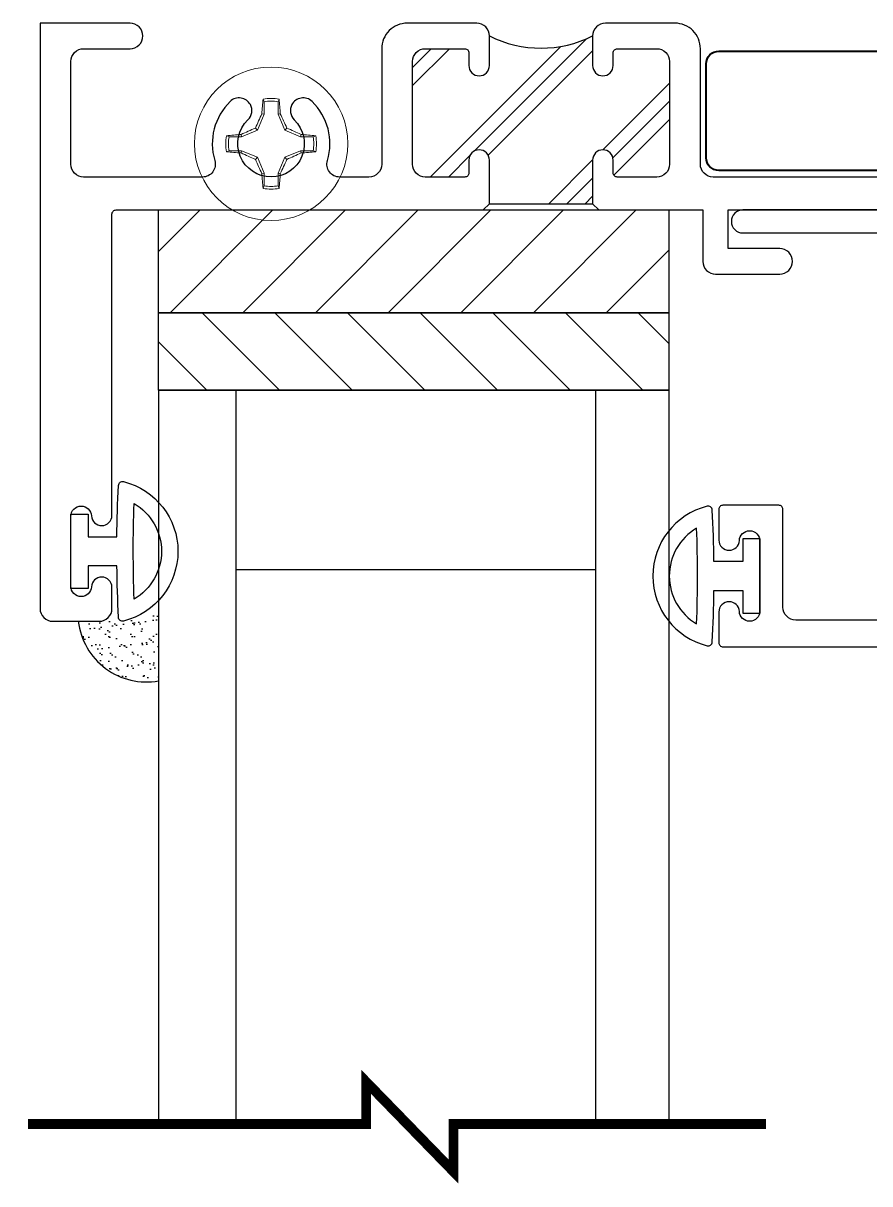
# Model space of a CAD drawing. Extents: x -26 to 91, y -47 to 75.
# Drawn here: x 3.775 to 5.834, y 64.46 to 67.281 of the extents above; entities that cross this region are included whole.
import ezdxf

# ---------------------------------------------------------------- set-up
doc = ezdxf.new("R2010")
doc.units = 0
doc.header["$MEASUREMENT"] = 0
doc.layers.get('0').update_dxf_attribs({"linetype": 'CONTINUOUS'})
for name, color, linetype in [('DIM', 7, 'CONTINUOUS'), ('FRAME', 1, 'CONTINUOUS'), ('GEOMETRY', 1, 'CONTINUOUS'), ('GLASS', 7, 'CONTINUOUS'), ('SETTING BLOCKS', 7, 'CONTINUOUS'), ('TEXT', 7, 'CONTINUOUS')]:
    doc.layers.add(name, color=color, linetype=linetype)

# ---------------------------------------------------------------- blocks, each defined once
blk = doc.blocks.new('3811 114 GLASS STOP')
blk.add_lwpolyline([(1.9641, 0.69), (1.9841, 0.67), (2.6521, 0.67, -0.414214), (2.6831, 0.639), (2.6831, 0.401, 0.414214), (2.6931, 0.391), (2.8291, 0.391, 0.414214), (2.8391, 0.401), (2.8391, 0.4755, 0.414214), (2.8141, 0.5005, 0.399638), (2.7892, 0.4767, -0.400364), (2.7641, 0.453, -0.414214), (2.7391, 0.478), (2.7391, 0.648, -0.414214), (2.7641, 0.673), (2.7642, 0.673, -0.399638), (2.7892, 0.6492, 0.399638), (2.8141, 0.6255, 0.414214), (2.8391, 0.6505), (2.8391, 0.725, 0.414214), (2.8291, 0.735), (2.8291, 0.735), (2.8291, 0.735), (2.8291, 0.735), (-0.0009, 0.735, 0.414214), (-0.0109, 0.725), (-0.0109, 0.01, 0.440011), (0, 0), (0.1383, 0.0121, -0.440011), (0.1491, 0.0021), (0.1491, -0.04), (0.115, -0.0742, 0.395486), (0.1141, -0.1015), (0.1701, -0.1652, 0.691708), (0.2051, -0.152), (0.2051, 0.0403, 0.440011), (0.1714, 0.0712), (0.05, 0.0606, -0.440011), (0.0391, 0.0706), (0.0391, 0.66, -0.414214), (0.0491, 0.67), (1.7771, 0.67, -0.414214), (1.8081, 0.639), (1.8081, -0.317, 0.414214), (1.8181, -0.327), (2.7806, -0.327, 0.414214), (2.8086, -0.299, 0.414214), (2.7806, -0.271), (1.8954, -0.271, -0.414214), (1.8641, -0.2398), (1.8641, -0.206, -0.414214), (1.8951, -0.175), (1.9541, -0.175, 0.414214), (1.9641, -0.165), (1.9641, -0.0905, 0.414214), (1.9391, -0.0655, 0.399638), (1.9142, -0.0893, -0.400364), (1.8891, -0.113, -0.414214), (1.8641, -0.088), (1.8641, 0.082, -0.414214), (1.8891, 0.107, -0.400364), (1.9142, 0.0832, 0.399638), (1.9391, 0.0595, 0.414214), (1.9641, 0.0845), (1.9641, 0.159, 0.414214), (1.9541, 0.169), (1.8951, 0.169, -0.414214), (1.8641, 0.2), (1.8641, 0.204, -0.414214), (1.8951, 0.235), (1.9541, 0.235, 0.414214), (1.9641, 0.245), (1.9641, 0.3195, 0.414214), (1.9391, 0.3445, 0.399638), (1.9142, 0.3207, -0.400364), (1.8891, 0.297, -0.414214), (1.8641, 0.322), (1.8641, 0.492, -0.414214), (1.8891, 0.517, -0.400364), (1.9142, 0.4932, 0.399638), (1.9391, 0.4695, 0.414214), (1.9641, 0.4945), (1.9641, 0.569, 0.414214), (1.9541, 0.579), (1.8951, 0.579, -0.414214), (1.8641, 0.61), (1.8641, 0.639, -0.414214), (1.8951, 0.67), (1.9641, 0.67)], format="xyb", close=True)
blk = doc.blocks.new('A$C71C12F4B')
at = {"layer": 'SETTING BLOCKS'}
h = blk.add_hatch(dxfattribs=at)
h.set_pattern_fill('ANSI31', color=256, scale=0.25, angle=90, style=0)
h.set_pattern_definition([(135, (-7.229924, -6.356783), (-0.02209709, -0.02209709), [])])
h.paths.add_polyline_path([(0.31027, 0.1095), (0, 0.1095), (0, 0.0625), (0.31027, 0.0625)])
h = blk.add_hatch(dxfattribs=at)
h.set_pattern_fill('ANSI31', color=256, scale=0.25, style=0)
h.set_pattern_definition([(45, (-7.229924, -6.356783), (-0.02209709, 0.02209709), [])])
h.paths.add_polyline_path([(0.31027, 0), (0.31027, 0.0625), (0, 0.0625), (0, 0)])
for points in [[(0, 0.0625), (0, 0.1095), (0.31027, 0.1095), (0.31027, 0.0625)], [(0, 0), (0, 0.0625), (0.31027, 0.0625), (0.31027, 0)]]:
    blk.add_lwpolyline(points, close=True, dxfattribs=at)
blk = doc.blocks.new('dfasdf')
at = {"color": 7, "linetype": 'Continuous', "lineweight": 15}
for p, q in [((54.6225, 25.6793), (54.62, 25.6856)), ((54.6225, 25.6793), (54.6225, 25.6488)), ((54.6566, 25.6488), (54.6566, 25.6793)), ((54.6225, 25.6488), (54.6065, 25.6101)), ((54.6225, 25.6488), (54.6171, 25.6499)), ((54.6566, 25.6488), (54.662, 25.6499)), ((54.6727, 25.6101), (54.6566, 25.6488)), ((54.5678, 25.5941), (54.5373, 25.5941)), ((54.5678, 25.5941), (54.5667, 25.5995)), ((54.6065, 25.6101), (54.5678, 25.5941)), ((54.6065, 25.6101), (54.6014, 25.6152)), ((54.6727, 25.6101), (54.6777, 25.6152)), ((54.7114, 25.5941), (54.6727, 25.6101)), ((54.7114, 25.5941), (54.7124, 25.5995)), ((54.7418, 25.5941), (54.7114, 25.5941)), ((54.7418, 25.5941), (54.7482, 25.5966)), ((54.5373, 25.56), (54.531, 25.5575)), ((54.5373, 25.56), (54.5678, 25.56)), ((54.5678, 25.56), (54.5667, 25.5546)), ((54.5678, 25.56), (54.6065, 25.544)), ((54.6065, 25.544), (54.6014, 25.5389)), ((54.6065, 25.544), (54.6225, 25.5053)), ((54.6566, 25.5053), (54.6727, 25.544)), ((54.6727, 25.544), (54.7114, 25.56)), ((54.6727, 25.544), (54.6777, 25.5389)), ((54.7114, 25.56), (54.7124, 25.5546)), ((54.7114, 25.56), (54.7418, 25.56)), ((54.6225, 25.5053), (54.6171, 25.5042)), ((54.6225, 25.5053), (54.6225, 25.4748)), ((54.6566, 25.5053), (54.662, 25.5042)), ((54.6566, 25.4748), (54.6566, 25.5053)), ((54.6566, 25.4748), (54.6592, 25.4685))]:
    blk.add_line(p, q, dxfattribs=at)
at = {"color": 7, "linetype": 'Continuous', "lineweight": 15, "flags": 128}
for points in [[(54.6566, 25.6793), (54.658, 25.6827), (54.6592, 25.6856)], [(54.5373, 25.5941), (54.534, 25.5954), (54.531, 25.5966)], [(54.7418, 25.56), (54.7452, 25.5587), (54.7482, 25.5575)], [(54.6225, 25.4748), (54.6212, 25.4714), (54.62, 25.4685)]]:
    blk.add_lwpolyline(points, dxfattribs=at)
at = {"color": 7, "linetype": 'Continuous', "lineweight": 15}
blk.add_circle((54.6396, 25.577), 0.1865, dxfattribs=at)
for centre, radius, start, end in [((55.5592, 25.5924), 0.9438, 174.331, 176.507), ((54.6396, 25.577), 0.1103, 79.7812, 100.2188), ((54.6396, 25.577), 0.1037, 80.5333, 99.4667), ((53.7199, 25.5924), 0.9438, 3.493, 5.669), ((55.6923, 25.1423), 1.1889, 154.7283, 156.5646), ((53.5869, 25.1423), 1.1889, 23.4354, 25.2717), ((54.6396, 25.577), 0.1103, 169.7812, 190.2188), ((54.6242, 24.6574), 0.9438, 93.493, 95.669), ((54.6396, 25.577), 0.1037, 170.5333, 189.4667), ((55.0743, 24.5244), 1.1889, 113.4354, 115.2717), ((54.2049, 24.5244), 1.1889, 64.7283, 66.5646), ((54.6549, 24.6574), 0.9438, 84.331, 86.507), ((54.6396, 25.577), 0.1037, 350.5333, 9.4667), ((54.6396, 25.577), 0.1103, 349.7812, 10.2188), ((54.6242, 26.4967), 0.9438, 264.331, 266.507), ((55.0743, 26.6297), 1.1889, 244.7283, 246.5646), ((55.6923, 26.0117), 1.1889, 203.4354, 205.2717), ((53.5869, 26.0117), 1.1889, 334.7283, 336.5646), ((54.2049, 26.6297), 1.1889, 293.4354, 295.2717), ((54.6549, 26.4967), 0.9438, 273.493, 275.669), ((55.5592, 25.5617), 0.9438, 183.493, 185.669), ((53.7199, 25.5617), 0.9438, 354.331, 356.507), ((54.6396, 25.577), 0.1103, 259.7812, 280.2188), ((54.6396, 25.577), 0.1037, 260.5333, 279.4667)]:
    blk.add_arc(centre, radius, start, end, dxfattribs=at)
blk = doc.blocks.new('25031')
at = {"layer": 'GEOMETRY', "color": 5}
for p, q in [((-0.035, 0.112), (-0.035, 0.042)), ((0.035, 0.042), (0.035, 0.112)), ((-0.035, 0.042), (-0.09, 0.042)), ((-0.09, 0.042), (-0.09, 0)), ((0.09, 0.042), (0.035, 0.042)), ((0.09, 0), (0.09, 0.042)), ((-0.09, 0), (0.09, 0))]:
    blk.add_line(p, q, dxfattribs=at)
for centre, radius, start, end in [((0, 0.0856), 0.1748, 14.1622, 165.8685), ((0, 0.0856), 0.1348, 30.4808, 149.5259), ((0.0002, 3.2904), 3.1386, 267.8759, 269.9963), ((0.005, 3.0562), 2.9044, 269.9005, 272.1922), ((-0.1598, 0.1258), 0.01, 165.8685, 267.1063), ((0.0002, 3.2904), 3.1786, 267.1063, 269.3654), ((0.005, 3.0562), 2.9444, 270.5829, 273.0223), ((0.1598, 0.1259), 0.01, 273.0223, 14.1622)]:
    blk.add_arc(centre, radius, start, end, dxfattribs=at)
blk = doc.blocks.new('3809 BLOCK FRAME')
h = blk.add_hatch()
h.set_pattern_fill('PLAST', color=256, angle=45, style=0)
h.set_pattern_definition([(45, (-4.25098, -6.643), (-0.176777, 0.176777), []), (45, (-4.27308, -6.6209), (-0.176777, 0.176777), []), (45, (-4.29517, -6.5988), (-0.176777, 0.176777), [])])
edge = h.paths.add_edge_path()
edge.add_arc((-0.937, 0.093), 0.031, 270, 360, ccw=False)
edge.add_line((-0.937, 0.062), (-1.033, 0.062))
edge.add_arc((-1.033, 0.072), 0.01, 180, 270, ccw=False)
edge.add_line((-1.043, 0.072), (-1.043, 0.103))
edge.add_arc((-1.068, 0.103), 0.025, 360, 450)
edge.add_arc((-1.068, 0.103), 0.025, 90, 180)
edge.add_line((-1.093, 0.103), (-1.093, 0.031))
edge.add_arc((-1.2185, -0.2208), 0.2814, 63.5092, 116.4908)
edge.add_line((-1.344, 0.031), (-1.344, 0.103))
edge.add_arc((-1.369, 0.103), 0.025, 0, 90)
edge.add_arc((-1.369, 0.103), 0.025, 90, 180)
edge.add_line((-1.394, 0.103), (-1.394, 0.072))
edge.add_arc((-1.404, 0.072), 0.01, 270, 360, ccw=False)
edge.add_line((-1.404, 0.062), (-1.5, 0.062))
edge.add_arc((-1.5, 0.093), 0.031, 180, 270, ccw=False)
edge.add_line((-1.531, 0.093), (-1.531, 0.343))
edge.add_arc((-1.5, 0.343), 0.031, 90, 180, ccw=False)
edge.add_line((-1.5, 0.374), (-1.404, 0.374))
edge.add_arc((-1.404, 0.364), 0.01, 0, 90, ccw=False)
edge.add_line((-1.394, 0.364), (-1.394, 0.333))
edge.add_arc((-1.369, 0.333), 0.025, 180, 270)
edge.add_arc((-1.369, 0.333), 0.025, 270, 360)
edge.add_line((-1.344, 0.333), (-1.344, 0.439))
edge.add_line((-1.344, 0.439), (-1.093, 0.439))
edge.add_line((-1.093, 0.439), (-1.093, 0.333))
edge.add_arc((-1.068, 0.333), 0.025, 180, 270)
edge.add_arc((-1.068, 0.333), 0.025, 270, 360)
edge.add_line((-1.043, 0.333), (-1.043, 0.364))
edge.add_arc((-1.033, 0.364), 0.01, 90, 180, ccw=False)
edge.add_line((-1.033, 0.374), (-0.937, 0.374))
edge.add_arc((-0.937, 0.343), 0.031, 0, 90, ccw=False)
edge.add_line((-0.906, 0.343), (-0.906, 0.093))
blk.add_line((-1.093, 0.439), (-1.344, 0.439))
for points in [[(-1.093, 0.439), (-1.093, 0.333, 0.414214), (-1.068, 0.308, 0.414214), (-1.043, 0.333), (-1.043, 0.364, -0.414214), (-1.033, 0.374), (-0.937, 0.374, -0.414214), (-0.906, 0.343), (-0.906, 0.093, -0.414214), (-0.937, 0.062), (-1.033, 0.062, -0.414214), (-1.043, 0.072), (-1.043, 0.103, 0.414214), (-1.068, 0.128), (-1.068, 0.128, 0.414214), (-1.093, 0.103), (-1.093, 0.031, 0.414214), (-1.062, 0), (-0.893, 0, 0.414214), (-0.831, 0.062), (-0.831, 0.343, -0.414214), (-0.8, 0.374), (-0.7287, 0.374, -0.5024), (-0.699, 0.3341, 0.280293), (-0.6615, 0.1903, 0.498955), (-0.6125, 0.198), (-0.6125, 0.198, 0.334263), (-0.6183, 0.2348, -2.470836), (-0.5057, 0.2348, 0.334263), (-0.5115, 0.198, 0.498955), (-0.4625, 0.1903, 0.280293), (-0.425, 0.3341, -0.5024), (-0.3953, 0.374), (-0.106, 0.374, -0.414214), (-0.075, 0.343), (-0.075, 0.093, -0.414214), (-0.106, 0.062), (-0.219, 0.062, 0.414214), (-0.25, 0.031, 0.414214), (-0.219, 0), (0, 0), (0, 1.423, 0.414214), (-0.031, 1.454), (-0.144, 1.454, 0.414214), (-0.175, 1.423), (-0.175, 1.3715, 0.414214), (-0.15, 1.3465), (-0.15, 1.3465, 0.399638), (-0.125, 1.3702, -0.399638), (-0.1001, 1.394), (-0.1, 1.394, -0.414214), (-0.075, 1.369), (-0.075, 1.199, -0.414214), (-0.1, 1.174), (-0.1001, 1.174, -0.399638), (-0.125, 1.1977, 0.399638), (-0.15, 1.2215, 0.414214), (-0.175, 1.1965), (-0.175, 0.464, -0.414214), (-0.185, 0.454), (-1.078, 0.454), (-1.093, 0.439)], [(-1.344, 0.439), (-1.344, 0.439), (-1.359, 0.454), (-1.612, 0.454), (-1.612, 0.579, 0.414214), (-1.643, 0.61), (-1.799, 0.61, 0.414214), (-1.83, 0.579, 0.414214), (-1.799, 0.548), (-1.674, 0.548), (-1.674, 0.454), (-4.425, 0.454), (-4.425, 0.6777, -0.198912), (-4.4221, 0.6848), (-4.3429, 0.7639, 0.668179), (-4.35, 0.781), (-4.49, 0.781, 0.414214), (-4.5, 0.771), (-4.5, 0.01, 0.414214), (-4.49, 0), (-4.406, 0, 0.414214), (-4.375, 0.031, 0.358249), (-4.4, 0.0614, -0.358249), (-4.425, 0.0918), (-4.425, 0.343, -0.414214), (-4.394, 0.374), (-4.1047, 0.374, -0.5024), (-4.075, 0.3341, 0.280293), (-4.0375, 0.1903, 0.498955), (-3.9885, 0.198, 0.334263), (-3.9943, 0.2348, -2.470836), (-3.8817, 0.2348, 0.334263), (-3.8875, 0.198, 0.498955), (-3.8385, 0.1903, 0.280293), (-3.801, 0.3341, -0.5024), (-3.7713, 0.374), (-3.606, 0.374, -0.414214), (-3.575, 0.343), (-3.575, 0), (-3.281, 0, 0.414214), (-3.25, 0.031, 0.414214), (-3.281, 0.062), (-3.469, 0.062, -0.414214), (-3.5, 0.093), (-3.5, 0.343, -0.414214), (-3.469, 0.374), (-2.4167, 0.374, -0.5024), (-2.387, 0.3341, 0.280293), (-2.3495, 0.1903, 0.498955), (-2.3005, 0.198, 0.334263), (-2.3063, 0.2348, -2.470836), (-2.1937, 0.2348, 0.334263), (-2.1995, 0.198, 0.498955), (-2.1505, 0.1903, 0.280293), (-2.113, 0.3341, -0.5024), (-2.0833, 0.374), (-1.637, 0.374, -0.414214), (-1.606, 0.343), (-1.606, 0.062, 0.414214), (-1.544, 0), (-1.375, 0, 0.414214), (-1.344, 0.031), (-1.344, 0.103, 0.414214), (-1.369, 0.128, 0.414214), (-1.394, 0.103), (-1.394, 0.072, -0.414214), (-1.404, 0.062), (-1.5, 0.062, -0.414214), (-1.531, 0.093), (-1.531, 0.343, -0.414214), (-1.5, 0.374), (-1.404, 0.374, -0.414214), (-1.394, 0.364), (-1.394, 0.333, 0.414214), (-1.369, 0.308, 0.414214), (-1.344, 0.333), (-1.344, 0.439)]]:
    blk.add_lwpolyline(points, format="xyb")
blk.add_arc((-1.2185, -0.2208), 0.2814, 63.5092, 116.4908)

msp = doc.modelspace()

# ---------------------------------------------------------------- hatches: boundary and pattern name
at = {"layer": 'TEXT'}
h = msp.add_hatch(dxfattribs=at)
h.set_pattern_fill('AR-SAND', color=256, scale=0.02, style=0)
h.set_pattern_definition([(37.5, (-2.905786, 51.651774), (-0.00125987, 0.038536475), [0, -0.0304, 0, -0.034, 0, -0.0325]), (7.5, (-2.905786, 51.651774), (0.03539553, 0.05644292), [0, -0.0164, 0, -0.0274, 0, -0.0105]), (327.5, (-2.930386, 51.651774), (0.06228284, 0.00011318), [0, -0.01, 0, -0.036, 0, -0.047]), (317.5, (-2.930386, 51.651774), (0.06012253, 0.01755351), [0, -0.005, 0, -0.0236, 0, -0.027])])
h.paths.add_polyline_path([(4.1041, 65.8539, -0.414214), (4.0941, 65.8439), (4.0665, 65.8439, -0.414214), (4.0565, 65.8539), (4.0528, 65.8582, -0.414214), (4.0218, 65.8272), (3.9088, 65.8272, 0.433026), (4.1041, 65.6823)])

# ---------------------------------------------------------------- linework, layer by layer
at = {"layer": 'DIM', "color": 5, "lineweight": 40}
msp.add_lwpolyline([(5.8547, 66.9232), (5.4667, 66.9232, -0.414214), (5.4357, 66.9542), (5.4357, 67.1822, -0.414214), (5.4667, 67.2132), (7.2547, 67.2132, -0.414214)], format="xyb", dxfattribs=at)
at = {"layer": 'GLASS'}
for p, q in [((4.1041, 66.3892), (4.1041, 64.6048)), ((4.1041, 66.3892), (5.3452, 66.3892)), ((4.2916, 66.3892), (4.2916, 64.6048)), ((5.1666, 66.3892), (5.1666, 64.6048)), ((5.3452, 66.3892), (5.3452, 64.6048)), ((5.1666, 65.9522), (4.2916, 65.9522))]:
    msp.add_line(p, q, dxfattribs=at)
at = {"layer": 'GLASS', "const_width": 0.024}
msp.add_lwpolyline([(5.581, 64.6048), (4.8214, 64.6048), (4.8214, 64.4891), (4.6089, 64.7074), (4.6089, 64.6048), (3.7868, 64.6048)], dxfattribs=at)
at = {"layer": 'TEXT'}
msp.add_arc((4.0744, 65.8463), 0.1667, 186.6133, 280.2687, dxfattribs=at)

# ---------------------------------------------------------------- block references
msp.add_blockref('dfasdf', (-50.2619, 41.4111))
at = {"layer": 'FRAME', "rotation": 180}
for name, p in [('3809 BLOCK FRAME', (3.8157, 67.2812)), ('3811 114 GLASS STOP', (8.3057, 66.5002))]:
    msp.add_blockref(name, p, dxfattribs=at)
at = {"layer": 'TEXT', "xscale": 4, "yscale": 4, "zscale": 4, "rotation": 180}
msp.add_blockref('A$C71C12F4B', (5.3452, 66.8272), dxfattribs=at)
at = {"layer": 'TEXT', "xscale": -1, "rotation": 270}
msp.add_blockref('25031', (3.8907, 65.9972), dxfattribs=at)
at = {"layer": 'TEXT', "rotation": 90.00000000000001}
msp.add_blockref('25031', (5.5666, 65.9372), dxfattribs=at)

doc.saveas('drawing.dxf')
